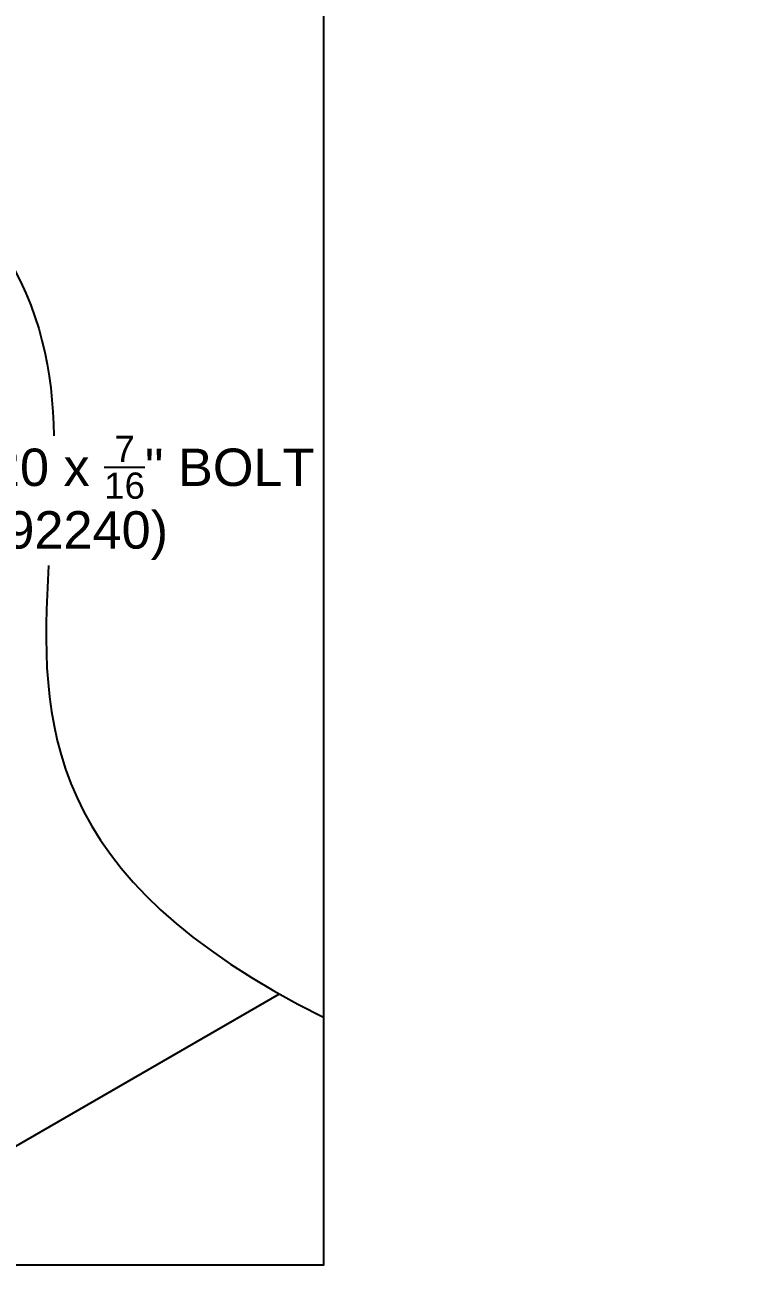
# Model space of a CAD drawing. Extents: x 0 to 7.14, y -9.39 to 0.
# Drawn here: x 3.5 to 7.14, y -9.38 to -3.17 of the extents above; entities that cross this region are included whole.
import ezdxf
from ezdxf import colors
from ezdxf.entities.mleader import LeaderData, LeaderLine
from ezdxf.math import Vec2, Vec3

# ---------------------------------------------------------------- set-up
doc = ezdxf.new("R2010")
doc.units = 0
doc.header["$LTSCALE"] = 0.5
doc.header["$MEASUREMENT"] = 0
doc.layers.add('FAB DWG', color=221, linetype='CONTINUOUS')
doc.layers.add('Housing', color=150, linetype='CONTINUOUS')
doc.layers.add('Text-Unprinted', color=131, linetype='CONTINUOUS', plot=False)
doc.styles.add('LSAD_Standard', font='arial.ttf')

msp = doc.modelspace()

# ---------------------------------------------------------------- linework, layer by layer
at = {"layer": 'Housing', "transparency": 16777216}
msp.add_line((2.4194, -9.3793), (4.7716, -8.0214), dxfattribs=at)
at = {"layer": 'Housing', "color": 1, "transparency": 16777216}
for points in [[(2.2524, -3.3817), (3.4098, -3.9553), (3.6276, -4.5844), (3.6418, -5.2256)], [(3.615, -5.8747), (3.5669, -6.659), (3.5835, -7.4396), (4.9925, -8.1378)]]:
    msp.add_open_spline(points, degree=3, dxfattribs=at)
at = {"layer": 'Text-Unprinted', "ltscale": 0.5, "transparency": 16777216}
msp.add_lwpolyline([(0, 0), (4.9925, 0), (4.9925, -9.3805), (0, -9.3805)], close=True, dxfattribs=at)

# ---------------------------------------------------------------- leaders
at = {"layer": 'FAB DWG', "ltscale": 0.5, "transparency": 16777216}
ml = msp.add_multileader_mtext('Standard', dxfattribs=at)
ml.set_content('\\A1;1/4-20 NUT\\P(HW01020)', color=256, style='LSAD_Standard')
ml.set_leader_properties()
ml.build(insert=Vec2(0, 0))
ml.multileader.update_dxf_attribs({"text_left_attachment_type": 2, "dogleg_length": 0.36, "arrow_head_size": 0.1875})
ctx = ml.context
ctx.base_point, ctx.char_height, ctx.arrow_head_size, ctx.landing_gap_size, ctx.plane_origin = Vec3(3.1735, -2.4401), 0.1875, 0.1875, 0.09, Vec3(0.7316, 12.9258)
ctx.left_attachment = 2
notes = []
notes.append((ctx, [(0, (1, 1, 0), (2.2772, -2.4401), (1, 0), 0.8963, [(0, [(1.9608, -3.3653)], 0, [])])]))
ctx.mtext.insert, ctx.mtext.width, ctx.mtext.defined_height, ctx.mtext.flow_direction = Vec3(3.2635, -2.1594), 3.872351, 0.6491, 5
ml = msp.add_multileader_mtext('Standard', dxfattribs=at)
ml.set_content('\\A1;1/4-20 x {\\H0.7x;\\S7/16;}" BOLT\\P(HW92240)', color=256, style='LSAD_Standard')
ml.set_leader_properties()
ml.build(insert=Vec2(0, 0))
ml.multileader.update_dxf_attribs({"text_left_attachment_type": 2, "dogleg_length": 0.36, "arrow_head_size": 0.1875})
ctx = ml.context
ctx.base_point, ctx.char_height, ctx.arrow_head_size, ctx.landing_gap_size, ctx.plane_origin = Vec3(2.7845, -5.5334), 0.1875, 0.1875, 0.09, Vec3(0.7316, 11.35)
ctx.left_attachment = 2
notes.append((ctx, [(0, (1, 1, 0), (2.5073, -5.5334), (1, 0), 0.2772, [(0, [(1.9608, -4.9411)], 0, [])])]))
ctx.mtext.insert, ctx.mtext.width, ctx.mtext.defined_height, ctx.mtext.flow_direction = Vec3(2.8745, -5.2256), 3.872351, 0.6491, 5
for ctx, leaders in notes:
    for number, flags, end, landing, length, lines in leaders:
        leader = LeaderData()
        leader.index, (leader.has_last_leader_line, leader.has_dogleg_vector, leader.attachment_direction) = number, flags
        leader.last_leader_point, leader.dogleg_vector, leader.dogleg_length = Vec3(end), Vec3(landing), length
        for number, points, colour, breaks in lines:
            line = LeaderLine()
            line.index, line.vertices, line.color, line.breaks = number, Vec3.list(points), colors.encode_raw_color(colour), breaks
            leader.lines.append(line)
        ctx.leaders.append(leader)

doc.saveas('drawing.dxf')
